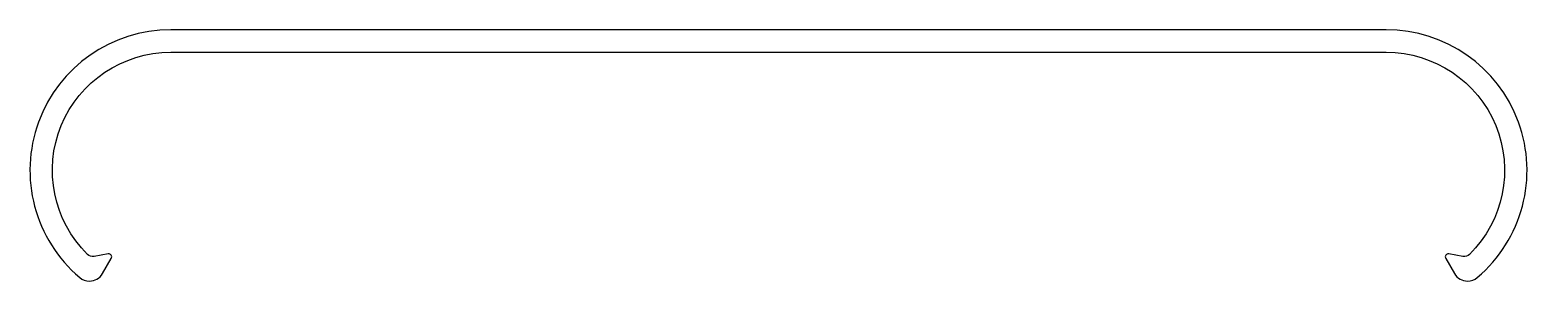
# Model space of a CAD drawing. Extents: x 80.8 to 180.8, y 180.2 to 197.
import ezdxf

# ---------------------------------------------------------------- set-up
doc = ezdxf.new("R2010")
doc.units = 0
doc.header["$LTSCALE"] = 15
doc.layers.get('0').update_dxf_attribs({"linetype": 'CONTINUOUS'})

msp = doc.modelspace()

# ---------------------------------------------------------------- linework, layer by layer
at = {"color": 0, "linetype": 'BYBLOCK', "ltscale": 0.05}
msp.add_lwpolyline([(171.398, 197.022), (90.198, 197.022, 0.698504), (84.123, 180.449, 0.178555), (84.773, 180.212, 0.269038), (85.644, 180.712), (86.234, 181.734, 0.63707), (86.026, 182.031), (85.084, 181.865, -0.243085), (84.646, 182.002, -0.670384), (90.198, 195.522), (171.398, 195.522, -0.670384), (176.95, 182.002, -0.243085), (176.512, 181.865), (175.571, 182.031, 0.63707), (175.363, 181.734), (175.953, 180.712, 0.269038), (176.823, 180.212, 0.178555), (177.473, 180.449, 0.698504)], format="xyb", close=True, dxfattribs=at)

doc.saveas('drawing.dxf')
